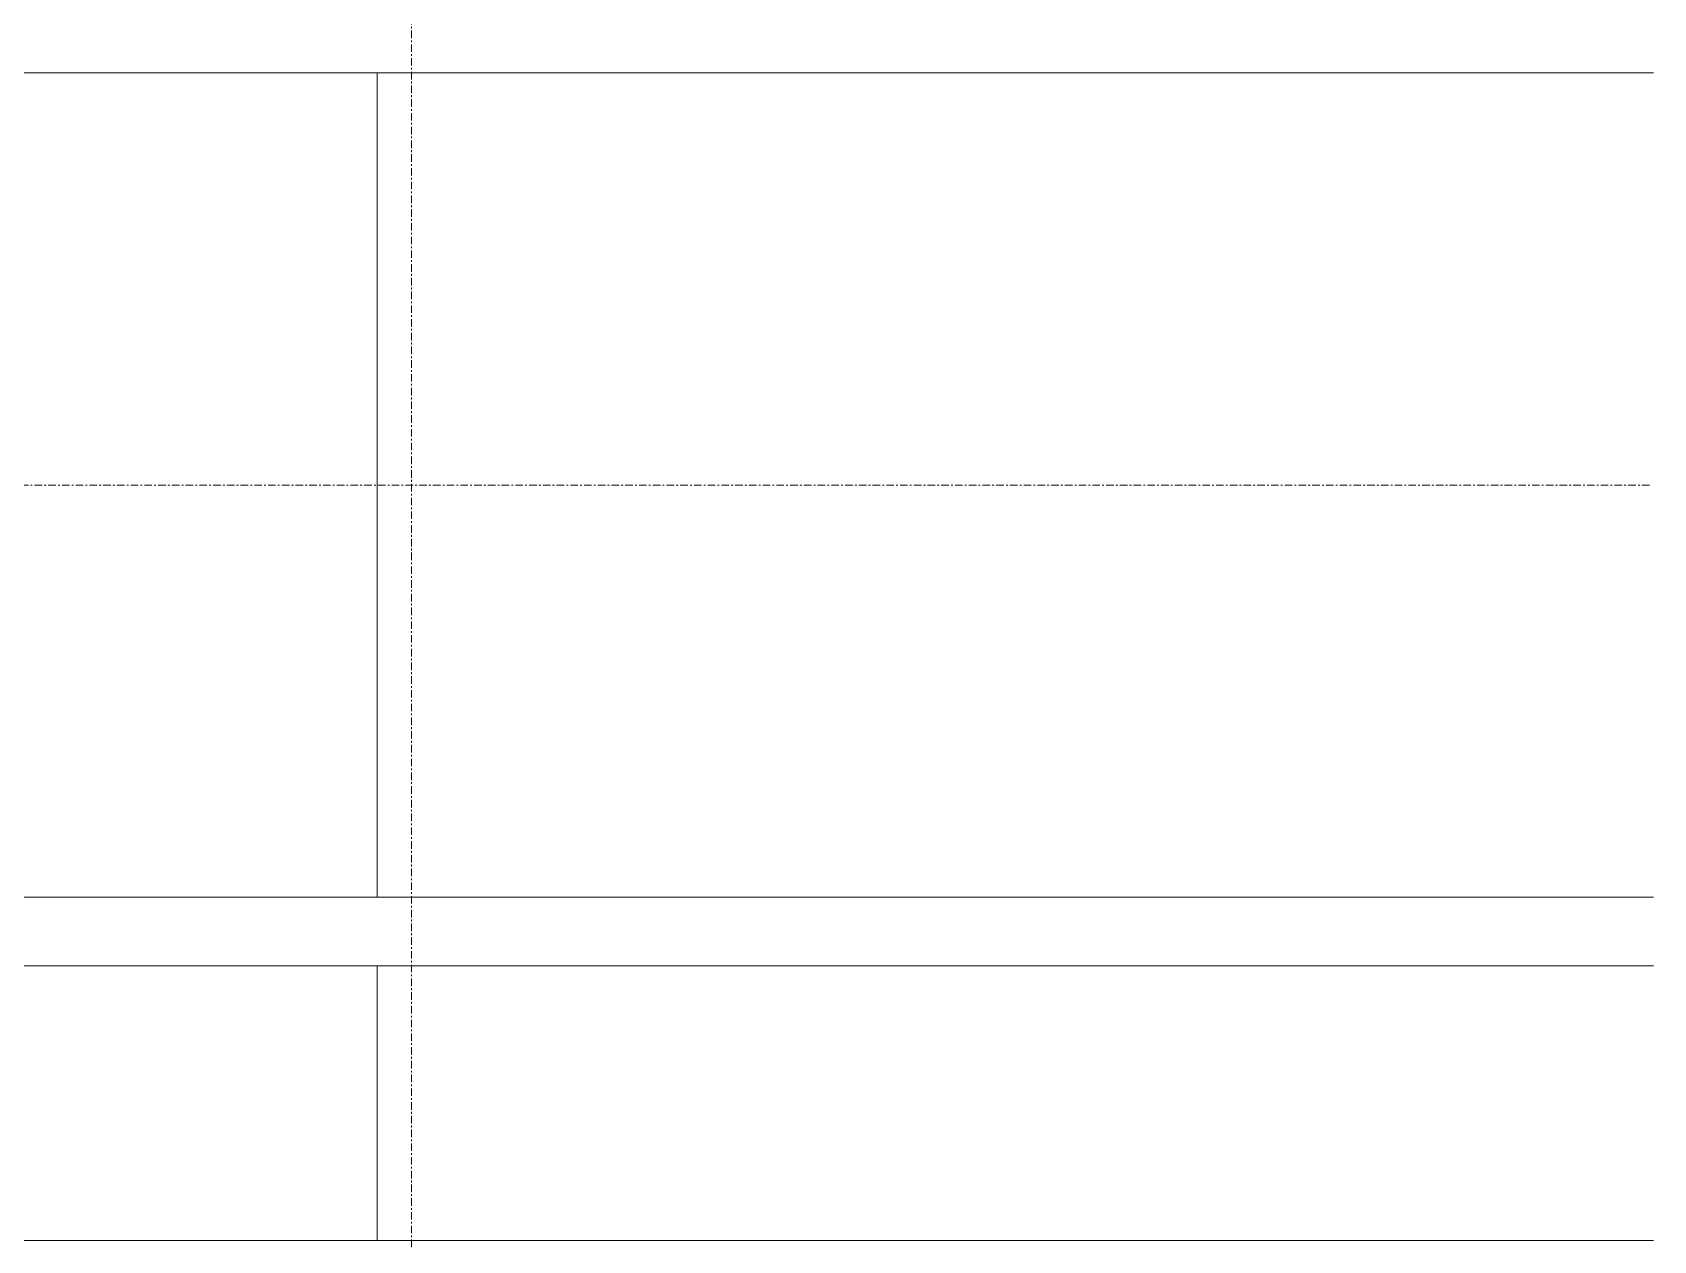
# Model space of a CAD drawing. Header units: millimetres. Extents: x -795739 to -715748, y -34378 to 22353.
# Drawn here: x -722158 to -720978, y 3029 to 3908 of the extents above; entities that cross this region are included whole.
import ezdxf

# ---------------------------------------------------------------- set-up
doc = ezdxf.new("R2010")
doc.units = ezdxf.units.MM
doc.linetypes.add('DPA_Grid _ Level 100', pattern=[10, 5.5, -1.6, 1.3, -1.6])
doc.layers.add('A-GLAZ-CURT', color=2, linetype='Continuous', lineweight=9)
doc.layers.add('S-GRID', color=251, linetype='Continuous', lineweight=9)

# ---------------------------------------------------------------- blocks, each defined once
blk = doc.blocks.new('*U1241')
at = {"layer": 'S-GRID', "linetype": 'DPA_Grid _ Level 100'}
for p, q in [((57000, -21374.7), (57000, 16961.2)), ((57901.1, 0), (-15767.8, 0))]:
    blk.add_line(p, q, dxfattribs=at)
blk = doc.blocks.new('System Panel - DPA-AR_Metal Ceiling Rectangular Panel-V27-4282-01 ENLARGED LOWER PLATFORM LEVEL - REFLECTED CEILING PLAN - SHEET 3')
at = {"layer": 'A-GLAZ-CURT'}
for p, q in [((-773182.4, 3879), (-775582.4, 3879)), ((-775582.4, 3879), (-773182.4, 3879)), ((-773182.4, 3279), (-773182.4, 3879)), ((-773182.4, 3879), (-773182.4, 3279)), ((-775582.4, 3279), (-773182.4, 3279)), ((-773182.4, 3279), (-775582.4, 3279))]:
    blk.add_line(p, q, dxfattribs=at)
blk = doc.blocks.new('System Panel - DPA-AR_Metal Ceiling Rectangular Panel-V39-4282-01 ENLARGED LOWER PLATFORM LEVEL - REFLECTED CEILING PLAN - SHEET 3')
at = {"layer": 'A-GLAZ-CURT'}
for p, q in [((-720978.4, 3879), (-721907.4, 3879)), ((-721907.4, 3879), (-721907.4, 3279)), ((-721907.4, 3279), (-721907.4, 3879)), ((-721907.4, 3879), (-720978.4, 3879)), ((-721907.4, 3279), (-720978.4, 3279)), ((-720978.4, 3279), (-721907.4, 3279))]:
    blk.add_line(p, q, dxfattribs=at)
blk = doc.blocks.new('System Panel - DPA-AR_Metal Ceiling Rectangular Panel-13139259-4282-01 ENLARGED LOWER PLATFORM LEVEL - REFLECTED CEILING PLAN - SHEET 3')
at = {"layer": 'A-GLAZ-CURT'}
for p, q in [((-741107.4, 4129), (-743507.4, 4129)), ((-743507.4, 4129), (-741107.4, 4129)), ((-741107.4, 3929), (-741107.4, 4129)), ((-741107.4, 4129), (-741107.4, 3929)), ((-743507.4, 3929), (-741107.4, 3929)), ((-741107.4, 3929), (-743507.4, 3929))]:
    blk.add_line(p, q, dxfattribs=at)
blk = doc.blocks.new('System Panel - DPA-AR_Metal Ceiling Rectangular Panel-V40-4282-01 ENLARGED LOWER PLATFORM LEVEL - REFLECTED CEILING PLAN - SHEET 3')
at = {"layer": 'A-GLAZ-CURT'}
for p, q in [((-720978.4, 3229), (-721907.4, 3229)), ((-721907.4, 3229), (-721907.4, 3029)), ((-721907.4, 3029), (-721907.4, 3229)), ((-721907.4, 3229), (-720978.4, 3229)), ((-721907.4, 3029), (-720978.4, 3029)), ((-720978.4, 3029), (-721907.4, 3029))]:
    blk.add_line(p, q, dxfattribs=at)
blk = doc.blocks.new('*U553')
at = {"layer": 'A-GLAZ-CURT'}
for name, p in [('System Panel - DPA-AR_Metal Ceiling Rectangular Panel-V27-4282-01 ENLARGED LOWER PLATFORM LEVEL - REFLECTED CEILING PLAN - SHEET 3', (830157.4, -3579)), ('System Panel - DPA-AR_Metal Ceiling Rectangular Panel-V39-4282-01 ENLARGED LOWER PLATFORM LEVEL - REFLECTED CEILING PLAN - SHEET 3', (778882.4, -3579)), ('System Panel - DPA-AR_Metal Ceiling Rectangular Panel-13139259-4282-01 ENLARGED LOWER PLATFORM LEVEL - REFLECTED CEILING PLAN - SHEET 3', (798082.4, -4479)), ('System Panel - DPA-AR_Metal Ceiling Rectangular Panel-V40-4282-01 ENLARGED LOWER PLATFORM LEVEL - REFLECTED CEILING PLAN - SHEET 3', (778882.4, -3579))]:
    blk.add_blockref(name, p, dxfattribs=at)

msp = doc.modelspace()

# ---------------------------------------------------------------- block references
for name in ['*U1241', '*U553']:
    msp.add_blockref(name, (-778882.4, 3579))

doc.saveas('drawing.dxf')
